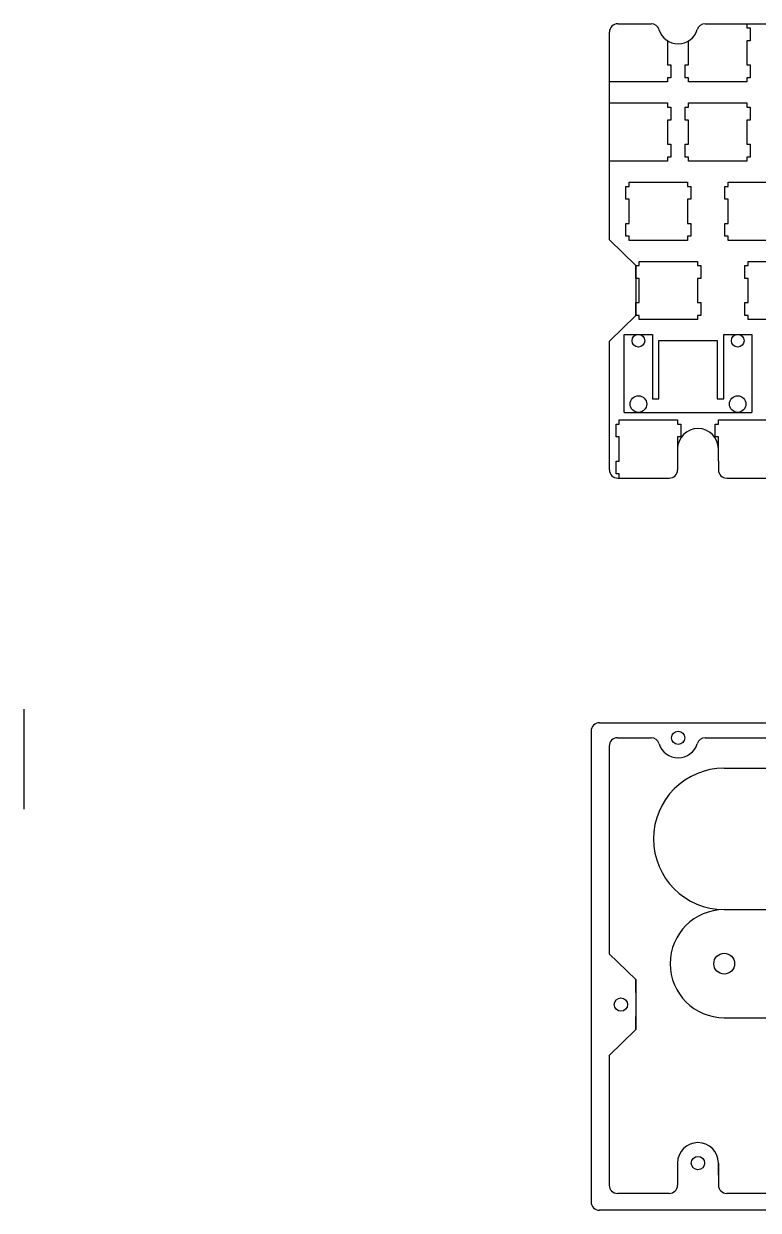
# Model space of a CAD drawing. Extents: x -658 to 1358, y -381 to 599.
# Drawn here: x -138.2 to 38.4, y -173.4 to 111.9 of the extents above; entities that cross this region are included whole.
import ezdxf

# ---------------------------------------------------------------- set-up
doc = ezdxf.new("R2010")
doc.units = 0
doc.header["$MEASUREMENT"] = 0

msp = doc.modelspace()

# ---------------------------------------------------------------- linework, layer by layer
at = {"color": 0}
for p, q in [((4.62, 111.88), (12.63, 111.88)), ((25.66, 111.88), (35.67, 111.88)), ((35.67, 111.88), (35.67, 110.88)), ((2.62, 98.88), (2.62, 109.88)), ((35.67, 110.88), (36.47, 110.88)), ((36.47, 110.88), (36.47, 107.78)), ((16.62, 107.78), (16.62, 101.98)), ((21.67, 101.98), (21.67, 107.78)), ((36.47, 107.78), (35.67, 107.78)), ((35.67, 107.78), (35.67, 101.98)), ((16.62, 101.98), (17.42, 101.98)), ((17.42, 101.98), (17.42, 98.88)), ((20.87, 98.88), (20.87, 101.98)), ((20.87, 101.98), (21.67, 101.98)), ((35.67, 101.98), (36.47, 101.98)), ((36.47, 101.98), (36.47, 98.88)), ((2.62, 92.83), (2.62, 98.88)), ((16.62, 97.88), (2.62, 97.88)), ((16.62, 98.88), (16.62, 97.88)), ((17.42, 98.88), (16.62, 98.88)), ((21.67, 98.88), (20.87, 98.88)), ((21.67, 97.88), (21.67, 98.88)), ((35.67, 97.88), (21.67, 97.88)), ((35.67, 98.88), (35.67, 97.88)), ((36.47, 98.88), (35.67, 98.88)), ((2.62, 88.73), (2.62, 92.83)), ((2.62, 92.83), (16.62, 92.83)), ((16.62, 92.83), (16.62, 91.83)), ((16.62, 91.83), (17.42, 91.83)), ((17.42, 91.83), (17.42, 88.73)), ((20.87, 88.73), (20.87, 91.83)), ((20.87, 91.83), (21.67, 91.83)), ((21.67, 91.83), (21.67, 92.83)), ((21.67, 92.83), (35.67, 92.83)), ((35.67, 92.83), (35.67, 91.83)), ((35.67, 91.83), (36.47, 91.83)), ((36.47, 91.83), (36.47, 88.73)), ((2.62, 79.83), (2.62, 88.73)), ((17.42, 88.73), (16.62, 88.73)), ((16.62, 88.73), (16.62, 82.93)), ((21.67, 88.73), (20.87, 88.73)), ((21.67, 82.93), (21.67, 88.73)), ((36.47, 88.73), (35.67, 88.73)), ((35.67, 88.73), (35.67, 82.93)), ((16.62, 82.93), (17.42, 82.93)), ((17.42, 82.93), (17.42, 79.83)), ((20.87, 79.83), (20.87, 82.93)), ((20.87, 82.93), (21.67, 82.93)), ((35.67, 82.93), (36.47, 82.93)), ((36.47, 82.93), (36.47, 79.83)), ((2.62, 59.92), (2.62, 79.83)), ((16.62, 78.83), (2.62, 78.83)), ((16.62, 79.83), (16.62, 78.83)), ((17.42, 79.83), (16.62, 79.83)), ((21.67, 79.83), (20.87, 79.83)), ((21.67, 78.83), (21.67, 79.83)), ((35.67, 78.83), (21.67, 78.83)), ((35.67, 79.83), (35.67, 78.83)), ((36.47, 79.83), (35.67, 79.83)), ((6.58, 69.68), (6.58, 72.78)), ((6.58, 72.78), (7.38, 72.78)), ((7.38, 72.78), (7.38, 73.78)), ((7.38, 73.78), (21.38, 73.78)), ((21.38, 73.78), (21.38, 72.78)), ((21.38, 72.78), (22.18, 72.78)), ((22.18, 72.78), (22.18, 69.68)), ((30.39, 69.68), (30.39, 72.78)), ((30.39, 72.78), (31.19, 72.78)), ((31.19, 72.78), (31.19, 73.78)), ((31.19, 73.78), (45.19, 73.78)), ((7.38, 69.68), (6.58, 69.68)), ((7.38, 63.88), (7.38, 69.68)), ((22.18, 69.68), (21.38, 69.68)), ((21.38, 69.68), (21.38, 63.88)), ((31.19, 69.68), (30.39, 69.68)), ((31.19, 63.88), (31.19, 69.68)), ((6.58, 60.78), (6.58, 63.88)), ((6.58, 63.88), (7.38, 63.88)), ((21.38, 63.88), (22.18, 63.88)), ((22.18, 63.88), (22.18, 60.78)), ((30.39, 60.78), (30.39, 63.88)), ((30.39, 63.88), (31.19, 63.88)), ((7.38, 60.78), (6.58, 60.78)), ((7.38, 59.78), (7.38, 60.78)), ((21.38, 60.78), (21.38, 59.78)), ((22.18, 60.78), (21.38, 60.78)), ((31.19, 60.78), (30.39, 60.78)), ((31.19, 59.78), (31.19, 60.78)), ((21.38, 59.78), (7.38, 59.78)), ((45.19, 59.78), (31.19, 59.78)), ((9.76, 53.73), (9.76, 54.73)), ((9.76, 54.73), (23.76, 54.73)), ((23.76, 54.73), (23.76, 53.73)), ((35.96, 53.73), (35.96, 54.73)), ((35.96, 54.73), (49.96, 54.73)), ((8.96, 50.63), (8.96, 53.73)), ((8.96, 53.73), (9.76, 53.73)), ((23.76, 53.73), (24.56, 53.73)), ((24.56, 53.73), (24.56, 50.63)), ((35.16, 50.63), (35.16, 53.73)), ((35.16, 53.73), (35.96, 53.73)), ((9.76, 50.63), (8.96, 50.63)), ((9.76, 44.83), (9.76, 50.63)), ((24.56, 50.63), (23.76, 50.63)), ((23.76, 50.63), (23.76, 44.83)), ((35.96, 50.63), (35.16, 50.63)), ((35.96, 44.83), (35.96, 50.63)), ((8.96, 41.73), (8.96, 44.83)), ((8.96, 44.83), (9.76, 44.83)), ((23.76, 44.83), (24.56, 44.83)), ((24.56, 44.83), (24.56, 41.73)), ((35.16, 41.73), (35.16, 44.83)), ((35.16, 44.83), (35.96, 44.83)), ((9.76, 41.73), (8.96, 41.73)), ((9.76, 40.73), (9.76, 41.73)), ((23.76, 40.73), (9.76, 40.73)), ((23.76, 41.73), (23.76, 40.73)), ((24.56, 41.73), (23.76, 41.73)), ((35.96, 41.73), (35.16, 41.73)), ((35.96, 40.73), (35.96, 41.73)), ((49.96, 40.73), (35.96, 40.73)), ((6.2, 18.43), (6.2, 37.19)), ((36.9, 37.19), (36.85, 18.43)), ((2.62, 4.63), (2.62, 35.55)), ((14.52, 35.68), (28.52, 35.68)), ((12.95, 34.21), (12.95, 33.41)), ((4.2, 12.53), (4.2, 15.63)), ((4.2, 15.63), (5, 15.63)), ((5, 15.63), (5, 16.63)), ((5, 16.63), (19, 16.63)), ((19, 16.63), (19, 15.63)), ((19, 15.63), (19.8, 15.63)), ((19.8, 15.63), (19.8, 12.53)), ((28.01, 12.53), (28.01, 15.63)), ((28.01, 15.63), (28.81, 15.63)), ((28.81, 15.63), (28.81, 16.63)), ((28.81, 16.63), (42.81, 16.63)), ((5, 12.53), (4.2, 12.53)), ((5, 6.73), (5, 12.53)), ((19.8, 12.53), (19, 12.53)), ((28.81, 12.53), (28.01, 12.53)), ((28.81, 6.73), (28.81, 12.53)), ((4.2, 3.63), (4.2, 6.73)), ((4.2, 6.73), (5, 6.73)), ((5, 3.63), (4.2, 3.63)), ((5, 2.63), (5, 3.63)), ((4.57, -59.81), (12.65, -59.81)), ((25.64, -59.81), (35.67, -59.81)), ((8.96, -121.06), (8.96, -117.96)), ((8.96, -129.96), (8.96, -126.86)), ((19, -162.06), (19, -164.96)), ((28.81, -164.96), (28.81, -162.06))]:
    msp.add_line(p, q, dxfattribs=at)
at = {"linetype": 'Continuous'}
for p, q in [((4.62, 111.88), (12.63, 111.88)), ((25.66, 111.88), (107.88, 111.88)), ((8.96, 53.73), (2.62, 59.92)), ((8.96, 53.73), (8.96, 41.73)), ((8.96, 41.73), (2.62, 35.55)), ((6.2, 37.19), (12.95, 37.19)), ((12.95, 37.19), (12.95, 21.68)), ((30.1, 37.19), (36.9, 37.19)), ((30.1, 21.68), (30.1, 37.19)), ((14.52, 21.68), (14.52, 35.68)), ((28.52, 35.68), (28.52, 21.68)), ((12.95, 21.68), (14.52, 21.68)), ((28.52, 21.68), (30.1, 21.68)), ((6.2, 18.44), (36.85, 18.44)), ((19, 12.53), (19, 4.63)), ((28.81, 6.73), (28.81, 4.63)), ((4.62, 2.63), (17, 2.63)), ((30.81, 2.63), (79.5, 2.63)), ((-138.21, -52.93), (-138.21, -76.93)), ((0.22, -56.21), (347.63, -56.21)), ((-1.78, -58.21), (-1.78, -136.93)), ((4.57, -59.81), (12.65, -59.81)), ((25.64, -59.81), (107.88, -59.81)), ((2.57, -61.81), (2.57, -111.72)), ((30.22, -67.12), (317.63, -67.12)), ((13.22, -84.12), (13.22, -84.12)), ((30.22, -101.12), (317.63, -101.12)), ((8.96, -117.96), (2.57, -111.72)), ((8.96, -117.96), (8.96, -129.96)), ((30.22, -127.12), (317.63, -127.12)), ((8.96, -129.96), (2.57, -136.19)), ((-1.78, -136.93), (-1.78, -171.41)), ((2.57, -136.19), (2.57, -167.36)), ((19, -162.06), (19, -167.36)), ((28.81, -162.06), (28.81, -167.36)), ((17, -169.36), (4.57, -169.36)), ((79.5, -169.36), (30.81, -169.36)), ((109.39, -173.41), (0.22, -173.41))]:
    msp.add_line(p, q, dxfattribs=at)
for centre, radius in [((9.59, 35.67), 1.52), ((33.46, 35.67), 1.52), ((9.59, 20.43), 1.99), ((33.46, 20.43), 1.99), ((19.14, -59.81), 1.6), ((30.22, -114.12), 2.5), ((5.39, -123.96), 1.6), ((23.91, -162.06), 1.6)]:
    msp.add_circle(centre, radius, dxfattribs=at)
for centre, radius, start, end in [((4.62, 109.88), 2, 90, 180), ((12.63, 109.88), 2, 17.0638, 90), ((25.66, 109.88), 2, 90, 162.9362), ((19.14, 111.88), 4.82, 197.0638, 342.9362), ((23.91, 9.63), 4.91, 0, 180), ((4.62, 4.63), 2, 180, 270), ((17, 4.63), 2, 270, 0), ((30.81, 4.63), 2, 180, 270), ((0.22, -58.21), 2, 90, 180), ((4.57, -61.81), 2, 90, 180), ((12.65, -61.81), 2, 17.1046, 90), ((25.64, -61.81), 2, 90, 162.8954), ((19.14, -59.81), 4.8, 197.1046, 342.8954), ((30.22, -84.12), 17, 90, 180), ((30.22, -84.12), 17, 180, 270), ((30.22, -114.12), 13, 90, 270), ((23.91, -162.06), 4.91, 0, 180), ((4.57, -167.36), 2, 180, 270), ((17, -167.36), 2, 270, 0), ((30.81, -167.36), 2, 180, 270), ((0.22, -171.41), 2, 180, 270.0024)]:
    msp.add_arc(centre, radius, start, end, dxfattribs=at)

doc.saveas('drawing.dxf')
